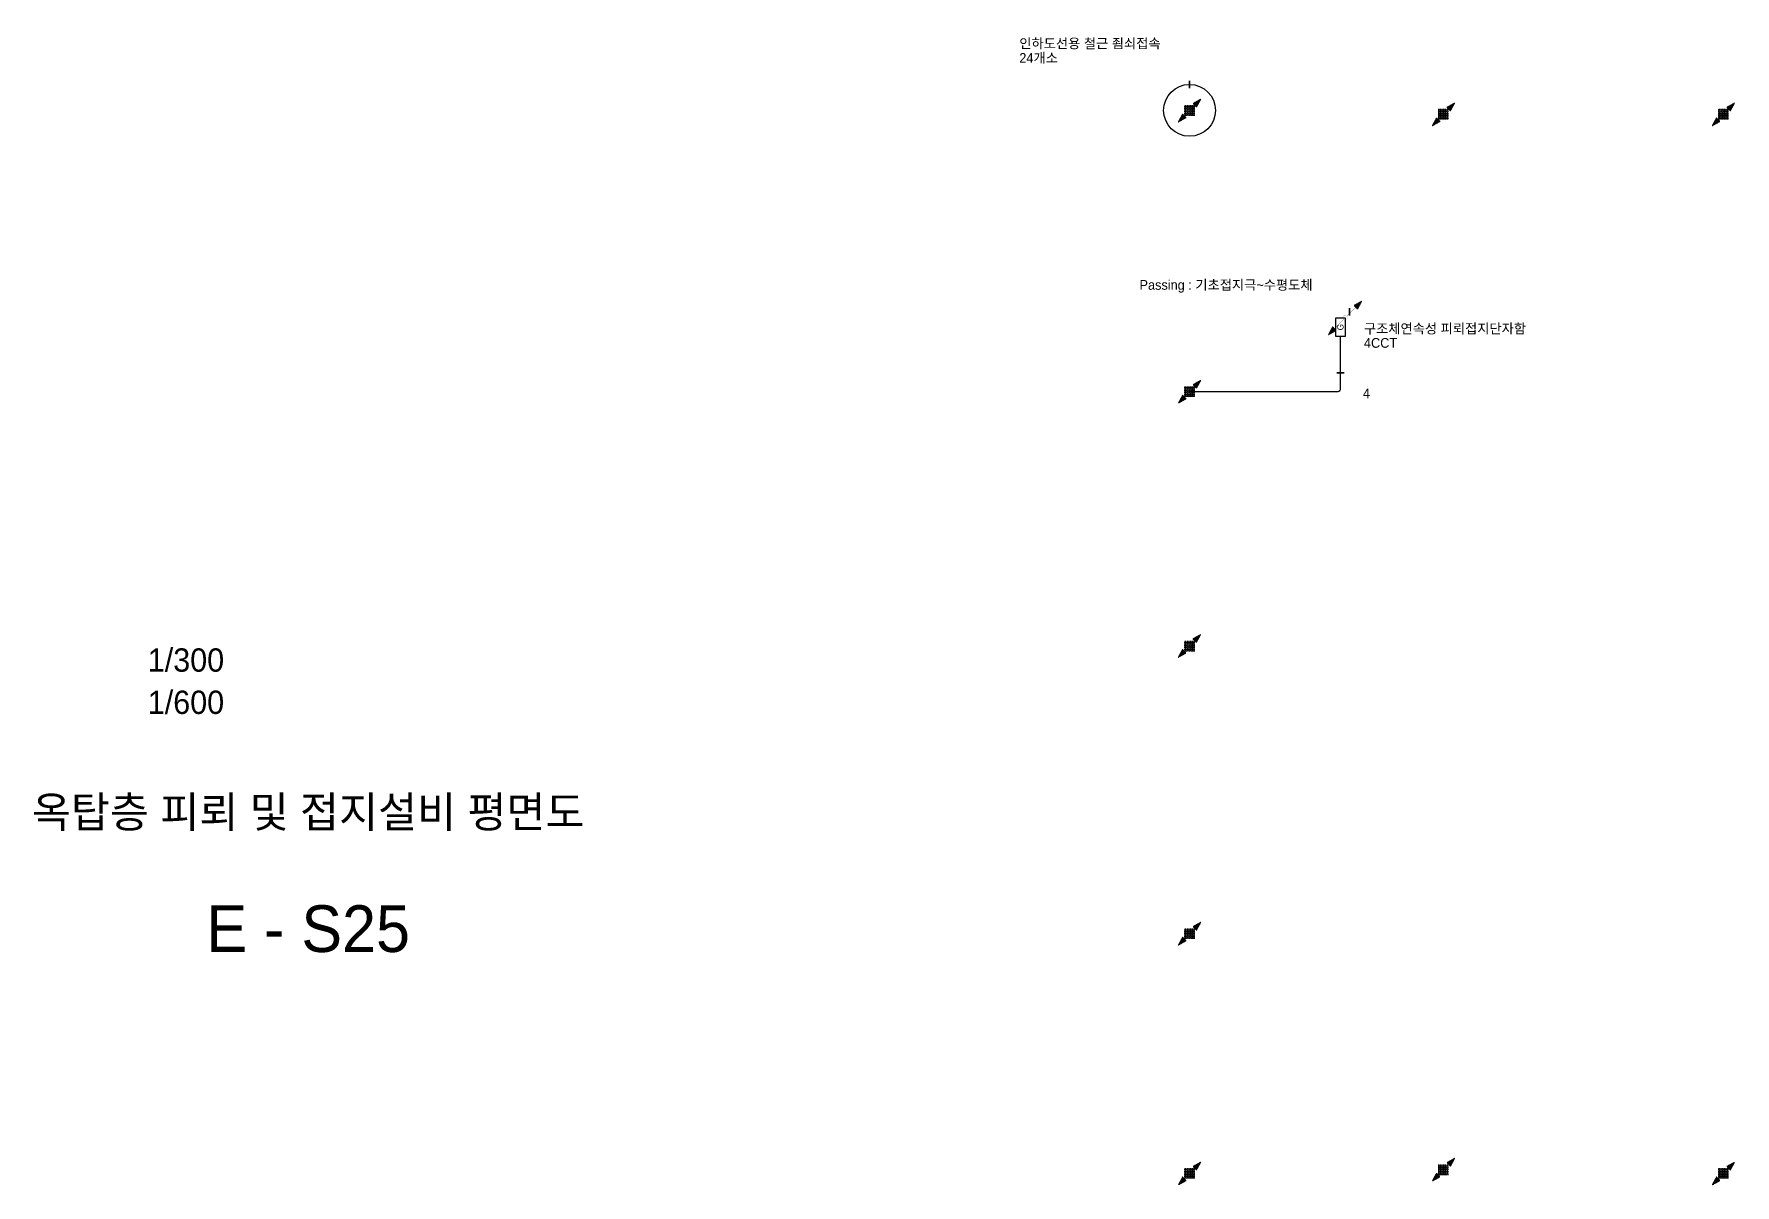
# Model space of a CAD drawing. Header units: millimetres. Extents: x 84495 to 502050, y -708375 to 1238700.
# Drawn here: x 222671 to 288296, y 915805 to 960192 of the extents above; entities that cross this region are included whole.
import ezdxf
from ezdxf.enums import TextEntityAlignment as Align

# ---------------------------------------------------------------- set-up
doc = ezdxf.new("R2010")
doc.units = ezdxf.units.MM
doc.header["$LTSCALE"] = 150
doc.set_wipeout_variables(frame=1)
doc.linetypes.add('C2', pattern=[18.5, 13.5, -2, 1, -2])
doc.layers.get('0').update_dxf_attribs({"lineweight": 0})
for name, color, linetype in [('------02 Etc Panel', 3, 'Continuous'), ('------99 Grounding and Lightning', 3, 'Continuous'), ('-----09 E-WIRE-GV', 2, 'Continuous'), ('-----20 General Symbol', 3, 'Continuous'), ('-----29 Indicator', 1, 'Continuous'), ('-----30 Text', 2, 'Continuous'), ('-----41 Drawing Title', 2, 'Continuous'), ('-----42 Drawing Number', 2, 'Continuous'), ('-----43 Drawing Scale', 3, 'Continuous')]:
    doc.layers.add(name, color=color, linetype=linetype)
doc.styles.add('ELEC', font='')
doc.styles.get('ELEC').set_extended_font_data('Dotum')
pattern_1 = [(180, (845852.563, 610254.6404), (-1e-14, -6.25), [])]

# ---------------------------------------------------------------- blocks, each defined once
blk = doc.blocks.new('구조체접속')
h = blk.add_hatch()
h.set_pattern_fill('ANGLE', color=1, scale=200)
h.set_pattern_definition([(0, (0, 0), (0, 55), [40, -15]), (90, (0, 0), (-55, 3e-15), [40, -15])])
h.paths.add_polyline_path([(168, 168), (-168, 168), (-168, -168), (168, -168)])
at = {"color": 1}
for p, q in [((166, 168), (168, 166)), ((-168, -166), (-166, -168))]:
    blk.add_line(p, q, dxfattribs=at)
at = {"color": 1, "const_width": 2}
blk.add_lwpolyline([(168, 168), (-168, 168), (-168, -168), (168, -168)], close=True, dxfattribs=at)
blk = doc.blocks.new("'인하도선용 수직철근 또는 철골")
h = blk.add_hatch()
h.set_pattern_fill('ANSI31', color=256, scale=50, angle=135)
h.set_pattern_definition(pattern_1)
h.paths.add_polyline_path([(291, 293), (180, 89), (88, 181)])
h = blk.add_hatch()
h.set_pattern_fill('ANSI31', color=256, scale=50, angle=135)
h.set_pattern_definition(pattern_1)
h.paths.add_polyline_path([(-291, -293), (-180, -89), (-88, -181)])
at = {"const_width": 3.93}
for points in [[(293, 293), (181, 88), (88, 181), (293, 293)], [(-293, -293), (-181, -88), (-88, -181), (-293, -293)]]:
    blk.add_lwpolyline(points, dxfattribs=at)
at = {"xscale": 0.8, "yscale": 0.8, "zscale": 0.8}
blk.add_blockref('구조체접속', (0, 0), dxfattribs=at)
blk = doc.blocks.new('입상입하1')
h = blk.add_hatch()
h.set_pattern_fill('ANSI31', color=256, scale=50, angle=135)
h.set_pattern_definition([(180, (845993.8846, 610394.13), (-1e-14, -6.25), [])])
h.paths.add_polyline_path([(432, 432), (321, 228), (229, 321)])
at = {"const_width": 3.93}
blk.add_lwpolyline([(0, 61, -1), (0, -61, -1), (0, 61)], format="xyb", dxfattribs=at)
for points in [[(43, 43), (275, 275)], [(434, 433), (322, 227), (229, 321), (434, 433)]]:
    blk.add_lwpolyline(points, dxfattribs=at)
blk = doc.blocks.new('C01')
blk.add_lwpolyline([(-300, 0), (-300, 300), (300, 300), (300, 0)], close=True)
at = {"style": 'ELEC'}
blk.add_text('G', height=200, dxfattribs=at).set_placement((0, 150), align=Align.MIDDLE)

msp = doc.modelspace()

# ---------------------------------------------------------------- linework, layer by layer
at = {"layer": '-----09 E-WIRE-GV', "color": 4, "linetype": 'C2', "ltscale": 0.3, "const_width": 50}
msp.add_lwpolyline([(267253, 946403), (272973, 946403, 0.414214), (273073, 946503), (273073, 948527)], format="xyb", dxfattribs=at)
at = {"layer": '-----29 Indicator', "elevation": 0}
msp.add_lwpolyline([(273035, 950489, 0, 0, 0), (273420, 950489, 0, 0, 0), (273420, 949626, 64.2, 64.2, 0), (273420, 949326, 0, 0, 0)], format="xyseb", dxfattribs=at)
at = {"layer": '-----29 Indicator'}
msp.add_circle((267253, 957247), 1000, dxfattribs=at)

# ---------------------------------------------------------------- block references
at = {"layer": '------02 Etc Panel', "xscale": 1.199999999953434, "yscale": 1.199999999953434, "zscale": 1.199999999953434, "rotation": 90}
msp.add_blockref('C01', (273253, 948887), dxfattribs=at)
at = {"layer": '------99 Grounding and Lightning', "xscale": 1.5, "yscale": 1.5, "zscale": 1.5}
for p in [(267253, 957247), (277050, 957100), (287850, 957100), (267253, 946403), (267250, 936600), (267253, 925503), (277050, 916400), (267253, 916253), (287850, 916253)]:
    msp.add_blockref("'인하도선용 수직철근 또는 철골", p, dxfattribs=at)
at = {"layer": '-----20 General Symbol', "xscale": 1.5, "yscale": 1.5, "zscale": 1.5}
msp.add_blockref('입상입하1', (273253, 949247), dxfattribs=at)
at = {"layer": '-----20 General Symbol', "xscale": 1.5, "yscale": 1.5, "zscale": 1.5, "rotation": 180}
msp.add_blockref('입상입하1', (273253, 949247), dxfattribs=at)

# ---------------------------------------------------------------- texts
at = {"layer": '-----41 Drawing Title', "style": 'ELEC'}
msp.add_text('옥탑층 피뢰 및 접지설비 평면도', height=1200, dxfattribs=at).set_placement((233250, 930190), align=Align.MIDDLE_CENTER)
at = {"layer": '-----42 Drawing Number', "style": 'ELEC'}
msp.add_text('E - S25', height=1800, dxfattribs=at).set_placement((233250, 925690), align=Align.MIDDLE_CENTER)
at = {"layer": '-----43 Drawing Scale', "style": 'ELEC'}
for s, p in [('1/300', (227060, 935600)), ('1/600', (227060, 933970))]:
    msp.add_text(s, height=900, dxfattribs=at).set_placement(p)

# ---------------------------------------------------------------- wipeouts: each hides what was drawn before it
for points in [[(260619, 960192), (266869, 960192), (266869, 958942), (260619, 958942)], [(273740, 946132), (273740, 946537), (274091, 946740), (274443, 946537), (274443, 946132), (274091, 945929)]]:
    msp.add_wipeout(points).dxf.layer = '-----29 Indicator'

# ---------------------------------------------------------------- next in the draw order: linework, layer by layer
at = {"layer": '-----29 Indicator'}
msp.add_lwpolyline([(266869, 959554, 0, 0, 0), (267253, 959554, 0, 0, 0), (267253, 958397, 64.2, 64.2, 0), (267253, 958097, 0, 0, 0)], format="xyseb", dxfattribs=at)
at = {"layer": '-----29 Indicator', "elevation": 0}
msp.add_lwpolyline([(274091, 946740, 0, 0, 0), (274091, 947125, 0, 0, 0), (273228, 947125, 64.2, 64.2, 0), (272928, 947125, 0, 0, 0)], format="xyseb", dxfattribs=at)

# ---------------------------------------------------------------- next in the draw order: texts
at = {"layer": '-----30 Text', "style": 'ELEC'}
for s, p in [('24개소', (260686, 959272)), ('인하도선용 철근 죔쇠접속', (260686, 959830)), ('4', (273940, 946331))]:
    msp.add_text(s, height=375, dxfattribs=at).set_placement(p, align=Align.MIDDLE_LEFT)

# ---------------------------------------------------------------- next in the draw order: wipeouts: each hides what was drawn before it
for points in [[(265262, 950864), (273035, 950864), (273035, 950114), (265262, 950114)], [(273925, 949189), (281030, 949189), (281030, 947939), (273925, 947939)]]:
    msp.add_wipeout(points).dxf.layer = '-----29 Indicator'

# ---------------------------------------------------------------- next in the draw order: texts
for s, p in [('Passing : 기초접지극~수평도체', (265323, 950517)), ('구조체연속성 피뢰접지단자함', (273981, 948832, 0)), ('4CCT', (273981, 948280, 0))]:
    msp.add_text(s, height=375, dxfattribs=at).set_placement(p, align=Align.MIDDLE_LEFT)

doc.saveas('drawing.dxf')
